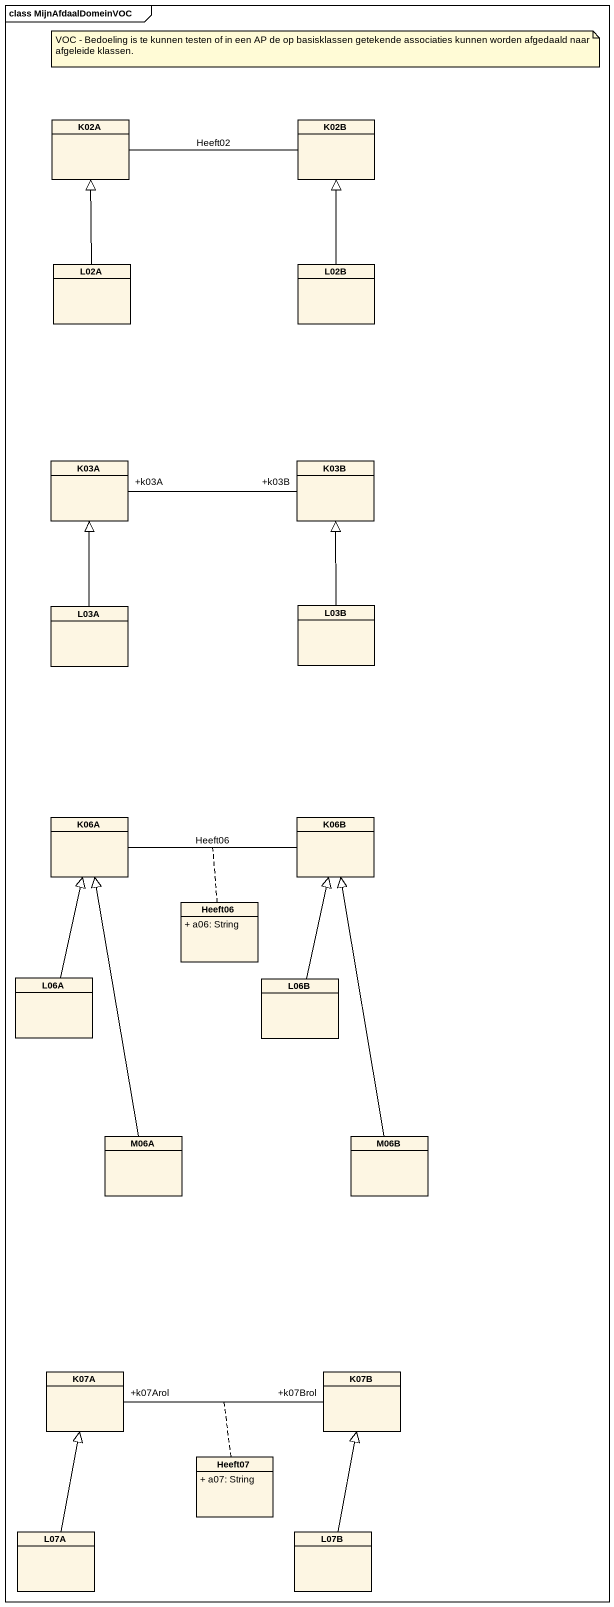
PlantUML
@startuml
mainframe class MijnAfdaalDomeinVOC
hide circle
hide empty members
skinparam classAttributeIconSize 0
class K02A
class K02B
class L02A
class L02B
class K03A
class K03B
class L03A
class L03B
class K06A
class K06B
class Heeft06 {
  + a06: String
}
class L06A
class L06B
class M06A
class M06B
class K07A
class K07B
class Heeft07 {
  + a07: String
}
class L07A
class L07B
K02A -right- K02B : Heeft02
L02A -up-|> K02A
L02B -up-|> K02B
K03A "+k03A" -right- "+k03B" K03B
L03A -up-|> K03A
L03B -up-|> K03B
K06A -right- K06B : Heeft06
(K06A, K06B) .. Heeft06
L06A -up-|> K06A
L06B -up-|> K06B
M06A -up-|> K06A
M06B -up-|> K06B
K07A "+k07Arol" -right- "+k07Brol" K07B
(K07A, K07B) .. Heeft07
L07A -up-|> K07A
L07B -up-|> K07B
note as N1
  VOC - Bedoeling is te kunnen testen of in een AP de op basisklassen getekende associaties kunnen worden afgedaald naar afgeleide klassen.
end note
@enduml
